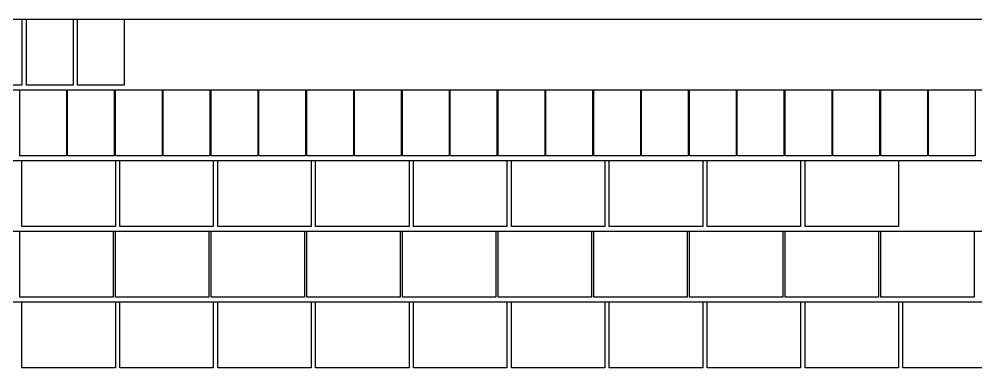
# Model space of a CAD drawing. Header units: millimetres. Extents: x -403105 to 8598000, y -894400 to 0.
# Drawn here: x 85500 to 945500, y -894400 to -581400 of the extents above; entities that cross this region are included whole.
import ezdxf

# ---------------------------------------------------------------- set-up
doc = ezdxf.new("R2010")
doc.units = ezdxf.units.MM
doc.layers.get('Defpoints').update_dxf_attribs({"color": 6})
doc.layers.add('print', color=5, linetype='Continuous')

msp = doc.modelspace()

# ---------------------------------------------------------------- linework, layer by layer
at = {"layer": 'Defpoints'}
for p in [(0, -581400), (0, -644800), (0, -708200), (0, -771600), (0, -835000)]:
    msp.add_xline(p, (1, 0), dxfattribs=at)
at = {"layer": 'print'}
for points in [[(46000, -581400), (88000, -581400), (88000, -640800), (46000, -640800)], [(92000, -581400), (134000, -581400), (134000, -640800), (92000, -640800)], [(138000, -581400), (180000, -581400), (180000, -640800), (138000, -640800)], [(86000, -644800), (128000, -644800), (128000, -704200), (86000, -704200)], [(129000, -644800), (171000, -644800), (171000, -704200), (129000, -704200)], [(172000, -644800), (214000, -644800), (214000, -704200), (172000, -704200)], [(215000, -644800), (257000, -644800), (257000, -704200), (215000, -704200)], [(258000, -644800), (300000, -644800), (300000, -704200), (258000, -704200)], [(301000, -644800), (343000, -644800), (343000, -704200), (301000, -704200)], [(344000, -644800), (386000, -644800), (386000, -704200), (344000, -704200)], [(387000, -644800), (429000, -644800), (429000, -704200), (387000, -704200)], [(430000, -644800), (472000, -644800), (472000, -704200), (430000, -704200)], [(473000, -644800), (515000, -644800), (515000, -704200), (473000, -704200)], [(516000, -644800), (558000, -644800), (558000, -704200), (516000, -704200)], [(559000, -644800), (601000, -644800), (601000, -704200), (559000, -704200)], [(602000, -644800), (644000, -644800), (644000, -704200), (602000, -704200)], [(645000, -644800), (687000, -644800), (687000, -704200), (645000, -704200)], [(688000, -644800), (730000, -644800), (730000, -704200), (688000, -704200)], [(731000, -644800), (773000, -644800), (773000, -704200), (731000, -704200)], [(774000, -644800), (816000, -644800), (816000, -704200), (774000, -704200)], [(817000, -644800), (859000, -644800), (859000, -704200), (817000, -704200)], [(860000, -644800), (902000, -644800), (902000, -704200), (860000, -704200)], [(903000, -644800), (945000, -644800), (945000, -704200), (903000, -704200)], [(172000, -767600), (88000, -767600), (88000, -708200), (172000, -708200)], [(260000, -767600), (176000, -767600), (176000, -708200), (260000, -708200)], [(348000, -767600), (264000, -767600), (264000, -708200), (348000, -708200)], [(436000, -767600), (352000, -767600), (352000, -708200), (436000, -708200)], [(524000, -767600), (440000, -767600), (440000, -708200), (524000, -708200)], [(612000, -767600), (528000, -767600), (528000, -708200), (612000, -708200)], [(700000, -767600), (616000, -767600), (616000, -708200), (700000, -708200)], [(788000, -767600), (704000, -767600), (704000, -708200), (788000, -708200)], [(876000, -767600), (792000, -767600), (792000, -708200), (876000, -708200)], [(170000, -831000), (86000, -831000), (86000, -771600), (170000, -771600)], [(256000, -831000), (172000, -831000), (172000, -771600), (256000, -771600)], [(342000, -831000), (258000, -831000), (258000, -771600), (342000, -771600)], [(428000, -831000), (344000, -831000), (344000, -771600), (428000, -771600)], [(514000, -831000), (430000, -831000), (430000, -771600), (514000, -771600)], [(600000, -831000), (516000, -831000), (516000, -771600), (600000, -771600)], [(686000, -831000), (602000, -831000), (602000, -771600), (686000, -771600)], [(772000, -831000), (688000, -831000), (688000, -771600), (772000, -771600)], [(858000, -831000), (774000, -831000), (774000, -771600), (858000, -771600)], [(944000, -831000), (860000, -831000), (860000, -771600), (944000, -771600)], [(172000, -894400), (88000, -894400), (88000, -835000), (172000, -835000)], [(260000, -894400), (176000, -894400), (176000, -835000), (260000, -835000)], [(348000, -894400), (264000, -894400), (264000, -835000), (348000, -835000)], [(436000, -894400), (352000, -894400), (352000, -835000), (436000, -835000)], [(524000, -894400), (440000, -894400), (440000, -835000), (524000, -835000)], [(612000, -894400), (528000, -894400), (528000, -835000), (612000, -835000)], [(700000, -894400), (616000, -894400), (616000, -835000), (700000, -835000)], [(788000, -894400), (704000, -894400), (704000, -835000), (788000, -835000)], [(876000, -894400), (792000, -894400), (792000, -835000), (876000, -835000)], [(964000, -894400), (880000, -894400), (880000, -835000), (964000, -835000)]]:
    msp.add_lwpolyline(points, close=True, dxfattribs=at)

doc.saveas('drawing.dxf')
